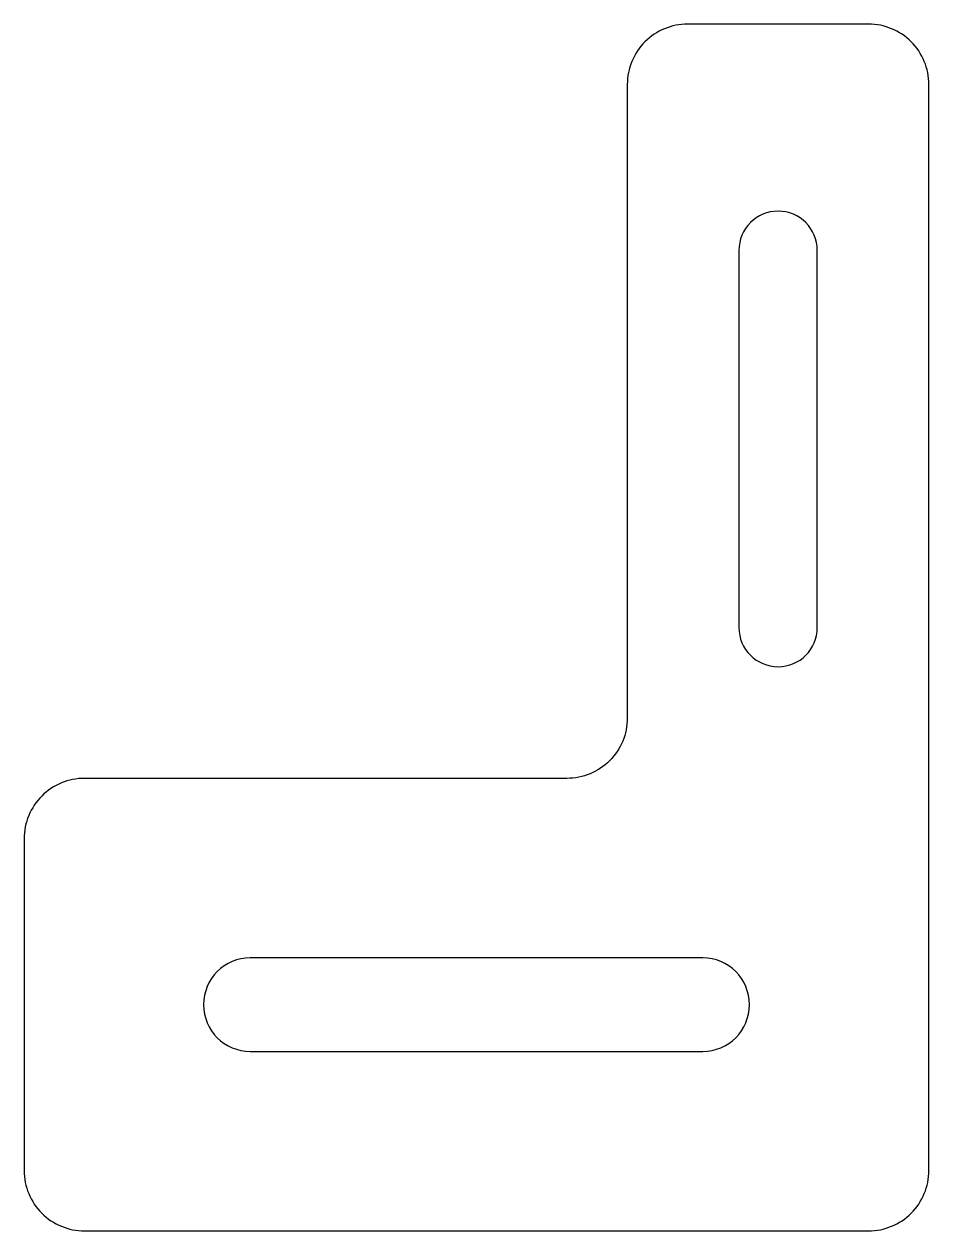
# Model space of a CAD drawing. Extents: x -60 to 0, y 0 to 80.
import ezdxf

# ---------------------------------------------------------------- set-up
doc = ezdxf.new("R2010")
doc.units = 0

msp = doc.modelspace()

# ---------------------------------------------------------------- linework, layer by layer
at = {"layer": '1'}
for points in [[(0, 76, 0.414214), (-4, 80), (-16, 80, 0.414214), (-20, 76), (-20, 34, -0.414214), (-24, 30), (-56, 30, 0.414214), (-60, 26), (-60, 4, 0.414214), (-56, 0), (-4, 0, 0.414214), (0, 4)], [(-7.4, 65, 1), (-12.6, 65), (-12.6, 40, 1), (-7.4, 40)], [(-15, 18.1), (-45, 18.1, 1), (-45, 11.9), (-15, 11.9, 1)]]:
    msp.add_lwpolyline(points, format="xyb", close=True, dxfattribs=at)

doc.saveas('drawing.dxf')
